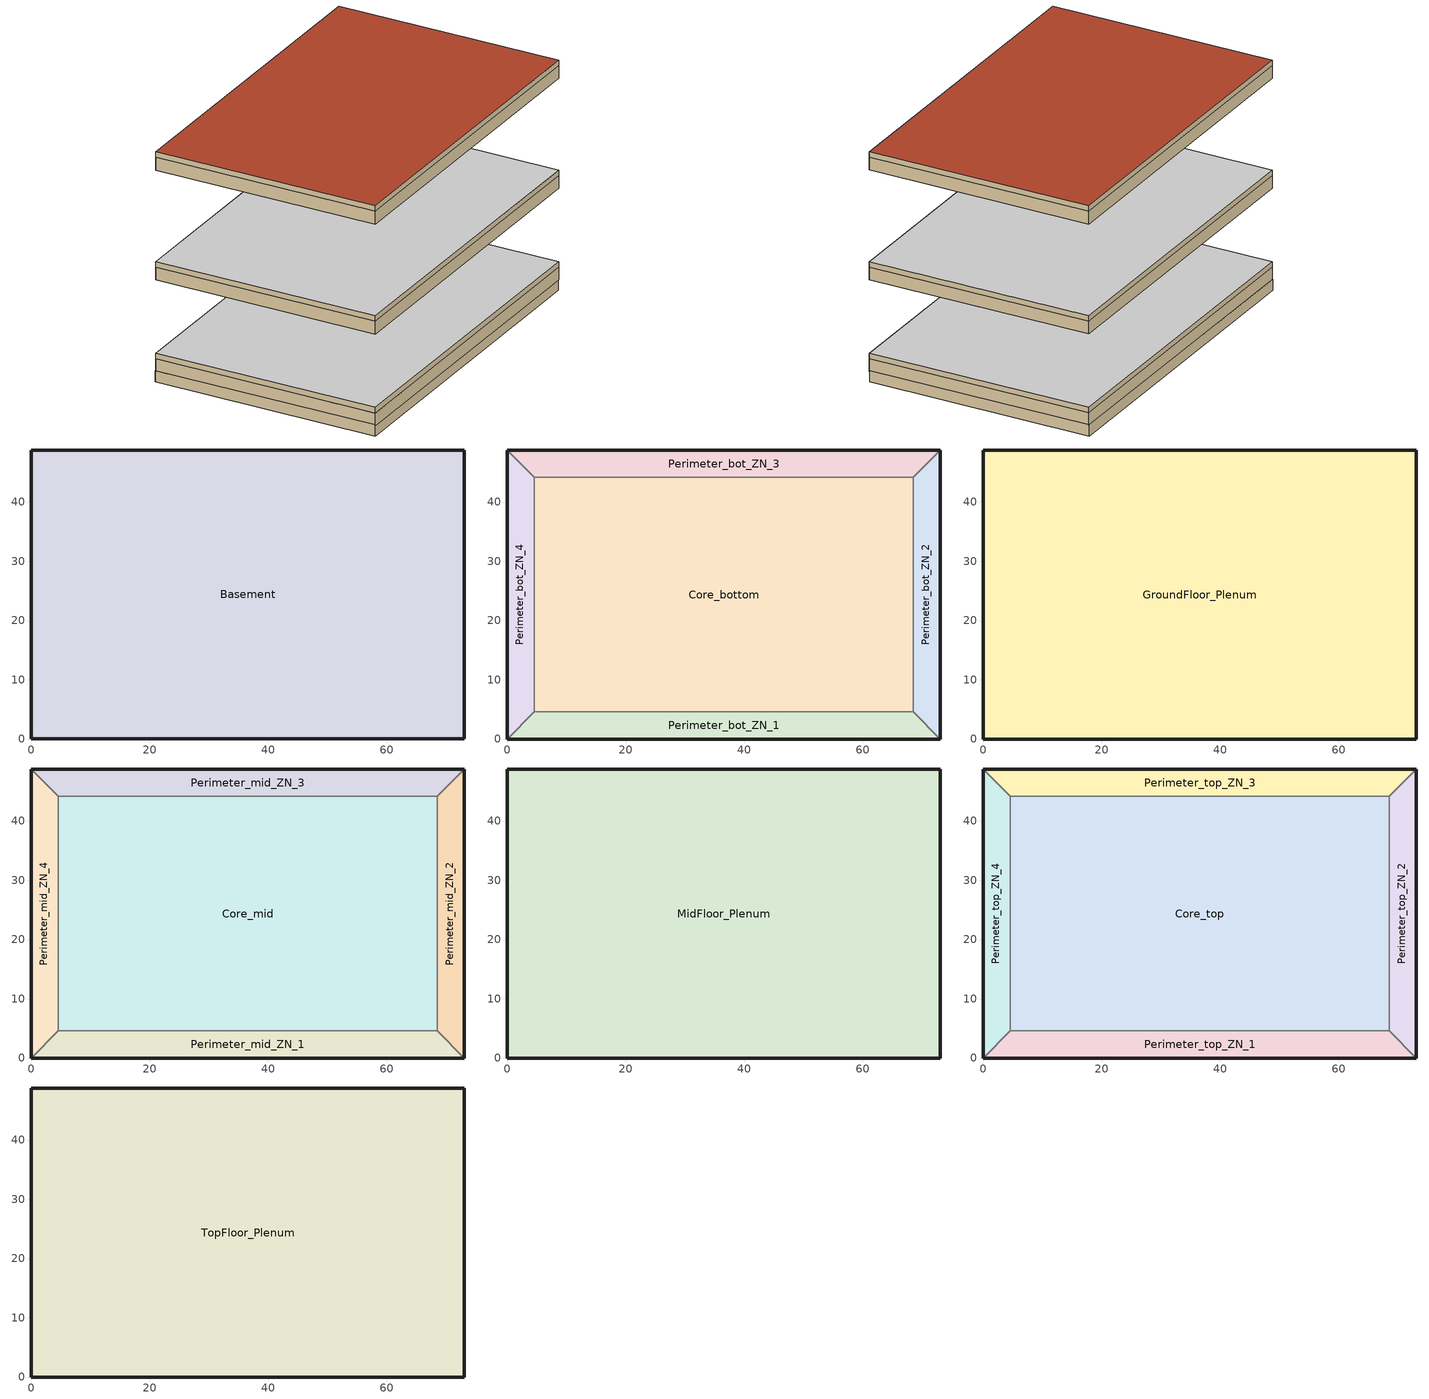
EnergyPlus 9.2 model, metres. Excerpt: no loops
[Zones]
Basement
 floor ground (ext-slab): 73.11,48.78 73.11,0.04 0,0.04 0,48.78 z-2.24
 wall ground (Underground Wall Non-res): 73.11,0.04 73.11,48.78 0,48.78 0,0.04 73.11,0.04 z-2.24:0.2
Core_bottom
 floor to Basement (INT-FLOOR-TOPSIDE): 68.53,44.16 68.53,4.57 4.57,4.57 4.57,44.16 z0
 wall to Perimeter_bot_ZN_2 (int-walls): 68.53,4.57 68.53,44.16 z0:2.74
 wall to Perimeter_bot_ZN_3 (int-walls): 68.53,44.16 4.57,44.16 z0:2.74
 wall to Perimeter_bot_ZN_1 (int-walls): 4.57,4.57 68.53,4.57 z0:2.74
 wall to Perimeter_bot_ZN_4 (int-walls): 4.57,44.16 4.57,4.57 z0:2.74
Perimeter_bot_ZN_1
 floor to Basement (INT-FLOOR-TOPSIDE): 68.53,4.57 73.11,0 0,0 4.57,4.57 z0
 wall outside (Mass Non-res Ext Wall): 0,0 73.11,0 z0:2.74
 wall to Perimeter_bot_ZN_2 (int-walls): 73.11,0 68.53,4.57 z0:2.74
 wall to Perimeter_bot_ZN_4 (int-walls): 4.57,4.57 0,0 z0:2.74
Perimeter_bot_ZN_2
 floor to Basement (INT-FLOOR-TOPSIDE): 68.53,44.16 73.11,48.74 73.11,0 68.53,4.57 z0
 wall outside (Mass Non-res Ext Wall): 73.11,0 73.11,48.74 z0:2.74
 wall to Perimeter_bot_ZN_3 (int-walls): 73.11,48.74 68.53,44.16 z0:2.74
Perimeter_bot_ZN_3
 floor to Basement (INT-FLOOR-TOPSIDE): 4.57,44.16 0,48.74 73.11,48.74 68.53,44.16 z0
 wall outside (Mass Non-res Ext Wall): 73.11,48.74 0,48.74 z0:2.74
 wall to Perimeter_bot_ZN_4 (int-walls): 0,48.74 4.57,44.16 z0:2.74
Perimeter_bot_ZN_4
 floor to Basement (INT-FLOOR-TOPSIDE): 4.57,4.57 0,0 0,48.74 4.57,44.16 z0
 wall outside (Mass Non-res Ext Wall): 0,48.74 0,0 z0:2.74
GroundFloor_Plenum
 floor to Perimeter_bot_ZN_1 (DropCeiling): 4.57,4.57 68.53,4.57 73.11,0 0,0 z2.74
 floor to Perimeter_bot_ZN_2 (DropCeiling): 73.11,48.74 73.11,0 68.53,4.57 68.53,44.16 z2.74
 floor to Perimeter_bot_ZN_3 (DropCeiling): 68.53,44.16 4.57,44.16 0,48.74 73.11,48.74 z2.74
 floor to Perimeter_bot_ZN_4 (DropCeiling): 4.57,44.16 4.57,4.57 0,0 0,48.74 z2.74
 floor to Core_bottom (DropCeiling): 68.53,4.57 4.57,4.57 4.57,44.16 68.53,44.16 z2.74
 wall outside (Mass Non-res Ext Wall): 73.11,0 73.11,48.74 0,48.74 0,0 73.11,0 z2.74:3.96
 ceiling adiabatic (INT-FLOOR-UNDERSIDE): 73.11,0 73.11,48.74 0,48.74 0,0 z3.96
Core_mid
 floor adiabatic (INT-FLOOR-TOPSIDE): 68.53,44.16 68.53,4.57 4.57,4.57 4.57,44.16 z19.82
 wall to Perimeter_mid_ZN_2 (int-walls): 68.53,4.57 68.53,44.16 z19.82:22.56
 wall to Perimeter_mid_ZN_3 (int-walls): 68.53,44.16 4.57,44.16 z19.82:22.56
 wall to Perimeter_mid_ZN_1 (int-walls): 4.57,4.57 68.53,4.57 z19.82:22.56
 wall to Perimeter_mid_ZN_4 (int-walls): 4.57,44.16 4.57,4.57 z19.82:22.56
Perimeter_mid_ZN_1
 floor adiabatic (INT-FLOOR-TOPSIDE): 68.53,4.57 73.11,0 0,0 4.57,4.57 z19.82
 wall outside (Mass Non-res Ext Wall): 0,0 73.11,0 z19.82:22.56
 wall to Perimeter_mid_ZN_2 (int-walls): 73.11,0 68.53,4.57 z19.82:22.56
 wall to Perimeter_mid_ZN_4 (int-walls): 4.57,4.57 0,0 z19.82:22.56
Perimeter_mid_ZN_2
 floor adiabatic (INT-FLOOR-TOPSIDE): 68.53,44.16 73.11,48.74 73.11,0 68.53,4.57 z19.82
 wall outside (Mass Non-res Ext Wall): 73.11,0 73.11,48.74 z19.82:22.56
 wall to Perimeter_mid_ZN_3 (int-walls): 73.11,48.74 68.53,44.16 z19.82:22.56
Perimeter_mid_ZN_3
 floor adiabatic (INT-FLOOR-TOPSIDE): 4.57,44.16 0,48.74 73.11,48.74 68.53,44.16 z19.82
 wall outside (Mass Non-res Ext Wall): 73.11,48.74 0,48.74 z19.82:22.56
 wall to Perimeter_mid_ZN_4 (int-walls): 0,48.74 4.57,44.16 z19.82:22.56
Perimeter_mid_ZN_4
 floor adiabatic (INT-FLOOR-TOPSIDE): 4.57,4.57 0,0 0,48.74 4.57,44.16 z19.82
 wall outside (Mass Non-res Ext Wall): 0,48.74 0,0 z19.82:22.56
MidFloor_Plenum
 floor to Perimeter_mid_ZN_1 (DropCeiling): 73.11,0 0,0 4.57,4.57 68.53,4.57 z22.56
 floor to Perimeter_mid_ZN_2 (DropCeiling): 73.11,0 68.53,4.57 68.53,44.16 73.11,48.74 z22.56
 floor to Perimeter_mid_ZN_3 (DropCeiling): 0,48.74 73.11,48.74 68.53,44.16 4.57,44.16 z22.56
 floor to Perimeter_mid_ZN_4 (DropCeiling): 0,0 0,48.74 4.57,44.16 4.57,4.57 z22.56
 floor to Core_mid (DropCeiling): 68.53,4.57 4.57,4.57 4.57,44.16 68.53,44.16 z22.56
 wall outside (Mass Non-res Ext Wall): 73.11,0 73.11,48.74 0,48.74 0,0 73.11,0 z22.56:23.78
 ceiling adiabatic (INT-FLOOR-UNDERSIDE): 73.11,48.74 0,48.74 0,0 73.11,0 z23.78
Core_top
 floor adiabatic (INT-FLOOR-TOPSIDE): 68.53,44.16 68.53,4.57 4.57,4.57 4.57,44.16 z43.6
 wall to Perimeter_top_ZN_2 (int-walls): 68.53,4.57 68.53,44.16 z43.6:46.34
 wall to Perimeter_top_ZN_3 (int-walls): 68.53,44.16 4.57,44.16 z43.6:46.34
 wall to Perimeter_top_ZN_1 (int-walls): 4.57,4.57 68.53,4.57 z43.6:46.34
 wall to Perimeter_top_ZN_4 (int-walls): 4.57,44.16 4.57,4.57 z43.6:46.34
Perimeter_top_ZN_1
 floor adiabatic (INT-FLOOR-TOPSIDE): 68.53,4.57 73.11,0 0,0 4.57,4.57 z43.6
 wall outside (Mass Non-res Ext Wall): 0,0 73.11,0 z43.6:46.34
 wall to Perimeter_top_ZN_2 (int-walls): 73.11,0 68.53,4.57 z43.6:46.34
 wall to Perimeter_top_ZN_4 (int-walls): 4.57,4.57 0,0 z43.6:46.34
Perimeter_top_ZN_2
 floor adiabatic (INT-FLOOR-TOPSIDE): 68.53,44.16 73.11,48.74 73.11,0 68.53,4.57 z43.6
 wall outside (Mass Non-res Ext Wall): 73.11,0 73.11,48.74 z43.6:46.34
 wall to Perimeter_top_ZN_3 (int-walls): 73.11,48.74 68.53,44.16 z43.6:46.34
Perimeter_top_ZN_3
 floor adiabatic (INT-FLOOR-TOPSIDE): 4.57,44.16 0,48.74 73.11,48.74 68.53,44.16 z43.6
 wall outside (Mass Non-res Ext Wall): 73.11,48.74 0,48.74 z43.6:46.34
 wall to Perimeter_top_ZN_4 (int-walls): 0,48.74 4.57,44.16 z43.6:46.34
Perimeter_top_ZN_4
 floor adiabatic (INT-FLOOR-TOPSIDE): 4.57,4.57 0,0 0,48.74 4.57,44.16 z43.6
 wall outside (Mass Non-res Ext Wall): 0,48.74 0,0 z43.6:46.34
TopFloor_Plenum
 floor to Perimeter_top_ZN_1 (DropCeiling): 73.11,0 0,0 4.57,4.57 68.53,4.57 z46.34
 floor to Perimeter_top_ZN_2 (DropCeiling): 73.11,0 68.53,4.57 68.53,44.16 73.11,48.74 z46.34
 floor to Perimeter_top_ZN_3 (DropCeiling): 0,48.74 73.11,48.74 68.53,44.16 4.57,44.16 z46.34
 floor to Perimeter_top_ZN_4 (DropCeiling): 0,0 0,48.74 4.57,44.16 4.57,4.57 z46.34
 floor to Core_top (DropCeiling): 4.57,44.16 68.53,44.16 68.53,4.57 4.57,4.57 z46.34
 wall outside (Mass Non-res Ext Wall): 73.11,0 73.11,48.74 0,48.74 0,0 73.11,0 z46.34:47.56
 roof outside (IEAD Non-res Roof): 73.11,0 73.11,48.74 0,48.74 0,0 z47.56
[Building]
Ref Bldg Large Office New2004_v1.3_5.0: North Axis=0; Terrain=City; Loads Convergence Tolerance Value=0.04; Temperature Convergence Tolerance Value=0.2; Solar Distribution=FullInteriorAndExterior; Maximum Number of Warmup Days=25; Minimum Number of Warmup Days=6
[Site:Location]
USA IL-CHICAGO-OHARE: Latitude=41.77; Longitude=-87.75; Time Zone=-6; Elevation=190
[SizingPeriod:DesignDay] Day of Month=21; Humidity Condition Type=Wetbulb; Barometric Pressure=99063; Rain Indicator=No; Snow Indicator=No; Daylight Saving Time Indicator=No; Solar Model Indicator=ASHRAEClearSky
Name | Month | Day Type | Maximum DryBulb Temperature | Daily DryBulb Temperature Range | Wetbulb or DewPoint at Maximum DryBulb | Wind Speed | Wind Direction | Sky Clearness
CHICAGO Ann Htg 99.6% Condns DB | 1 | WinterDesignDay | -20.6 | 0 | -20.6 | 4.9 | 270 | 0
CHICAGO Ann Clg .4% Condns WB=>MDB | 7 | SummerDesignDay | 31.2 | 10.7 | 25.5 | 5.3 | 230 | 1
[Site:GroundTemperature:BuildingSurface]
19.527, 19.502, 19.536, 19.598, 20.002, 21.64, 22.225, 22.375, 21.449, 20.121, 19.802, 19.633
[Site:WaterMainsTemperature]
Calculation Method=CORRELATION; Annual Average Outdoor Air Temperature=9.69; Maximum Difference In Monthly Average Outdoor Air Temperatures=28.1
[Material] Thermal Absorptance=0.9
Name | Roughness | Thickness | Conductivity | Density | Specific Heat | Solar Absorptance | Visible Absorptance
Mass NonRes Wall Insulation | MediumRough | 0.0495495 | 0.049 | 265 | 836.8 | 0.7 | 0.7
IEAD NonRes Roof Insulation | MediumRough | 0.127339 | 0.049 | 265 | 836.8 | 0.7 | 0.7
UGWall NonRes Insulation | MediumRough | 0.0001 | 0.049 | 265 | 836.8 | 0.7 | 0.7
Std Wood 6inch | MediumSmooth | 0.15 | 0.12 | 540 | 1210 | 0.7 | 0.7
1/2IN Gypsum | Smooth | 0.0127 | 0.16 | 784.9 | 830 | 0.92 | 0.92
1IN Stucco | Smooth | 0.0253 | 0.6918 | 1858 | 837 | 0.92 | 0.92
8IN CONCRETE HW | Rough | 0.2032 | 1.311 | 2240 | 836.8 | 0.7 | 0.7
HW CONCRETE; MAT-CC05 4 HW CONCRETE | Rough | 0.1016 | 1.311 | 2240 | 836.8 | 0.7 | 0.7
Roof Membrane | VeryRough | 0.0095 | 0.16 | 1121.29 | 1460 | 0.7 | 0.7
Metal Decking | MediumSmooth | 0.0015 | 45.006 | 7680 | 418.4 | 0.7 | 0.3
Std AC02 | MediumSmooth | 0.0127 | 0.057 | 288 | 1339 | 0.7 | 0.2
[Material:NoMass]
CP02 CARPET PAD: Roughness=VeryRough; Thermal Resistance=0.2165; Thermal Absorptance=0.9; Solar Absorptance=0.7; Visible Absorptance=0.8
[Construction]
Mass Non-res Ext Wall: 1IN Stucco, 8IN Concrete HW, Mass NonRes Wall Insulation, 1/2IN Gypsum
IEAD Non-res Roof: Roof Membrane, IEAD NonRes Roof Insulation, Metal Decking
ext-slab: HW CONCRETE, CP02 CARPET PAD
int-walls: 1/2IN Gypsum, 1/2IN Gypsum
INT-FLOOR-TOPSIDE: MAT-CC05 4 HW CONCRETE, CP02 CARPET PAD
INT-FLOOR-UNDERSIDE: CP02 CARPET PAD, MAT-CC05 4 HW CONCRETE
Underground Wall Non-res: 8IN Concrete HW, UGWall NonRes Insulation
DropCeiling: Std AC02
InteriorFurnishings: Std Wood 6inch
[Zone] Type=1; Floor Area=autocalculate
Name | Multiplier | Part of Total Floor Area
Basement; Core_bottom; Core_top; Perimeter_bot_ZN_1; Perimeter_bot_ZN_2; Perimeter_bot_ZN_3; Perimeter_bot_ZN_4; Perimeter_top_ZN_1; Perimeter_top_ZN_2; Perimeter_top_ZN_3; Perimeter_top_ZN_4 | 1 | Yes
Core_mid; Perimeter_mid_ZN_1; Perimeter_mid_ZN_2; Perimeter_mid_ZN_3; Perimeter_mid_ZN_4 | 10 | Yes
GroundFloor_Plenum; TopFloor_Plenum | 1 | No
MidFloor_Plenum | 10 | No
[InternalMass] Construction=InteriorFurnishings
Name | Zone or ZoneList | Surface Area
Basement Internal Mass | Basement | 7126.212
Core_bottom Internal Mass | Core_bottom | 5064.65
Core_mid Internal Mass | Core_mid | 5064.65
Core_top Internal Mass | Core_top | 5064.65
Perimeter_bot_ZN_1 Internal Mass | Perimeter_bot_ZN_1 | 626.8394
Perimeter_bot_ZN_2 Internal Mass | Perimeter_bot_ZN_2 | 403.9503
Perimeter_bot_ZN_3 Internal Mass | Perimeter_bot_ZN_3 | 626.8257
Perimeter_bot_ZN_4 Internal Mass | Perimeter_bot_ZN_4 | 403.9503
Perimeter_mid_ZN_1 Internal Mass | Perimeter_mid_ZN_1 | 626.8394
Perimeter_mid_ZN_2 Internal Mass | Perimeter_mid_ZN_2 | 403.9503
Perimeter_mid_ZN_3 Internal Mass | Perimeter_mid_ZN_3 | 626.8257
Perimeter_mid_ZN_4 Internal Mass | Perimeter_mid_ZN_4 | 403.9503
Perimeter_top_ZN_1 Internal Mass | Perimeter_top_ZN_1 | 626.8394
Perimeter_top_ZN_2 Internal Mass | Perimeter_top_ZN_2 | 403.9503
Perimeter_top_ZN_3 Internal Mass | Perimeter_top_ZN_3 | 626.8257
Perimeter_top_ZN_4 Internal Mass | Perimeter_top_ZN_4 | 403.9503
[People] Number of People Schedule=BLDG_OCC_SCH; Number of People Calculation Method=Area/Person; Fraction Radiant=0.3; Sensible Heat Fraction=AUTOCALCULATE; Activity Level Schedule=ACTIVITY_SCH; Enable ASHRAE 55 Comfort Warnings=No; Mean Radiant Temperature Calculation Type=ZoneAveraged; Work Efficiency Schedule=WORK_EFF_SCH; Clothing Insulation Calculation Method=CLOTHING_SCH; Clothing Insulation Calculation Method Schedule=AIR_VELO_SCH; Clothing Insulation Schedule=FANGER
Name | Zone or ZoneList | Zone Floor Area per Person
Basement People | Basement | 37.16
Core_bottom People | Core_bottom | 18.58
Core_mid People | Core_mid | 18.58
Core_top People | Core_top | 18.58
Perimeter_bot_ZN_1 People | Perimeter_bot_ZN_1 | 18.58
Perimeter_bot_ZN_2 People | Perimeter_bot_ZN_2 | 18.58
Perimeter_bot_ZN_3 People | Perimeter_bot_ZN_3 | 18.58
Perimeter_bot_ZN_4 People | Perimeter_bot_ZN_4 | 18.58
Perimeter_mid_ZN_1 People | Perimeter_mid_ZN_1 | 18.58
Perimeter_mid_ZN_2 People | Perimeter_mid_ZN_2 | 18.58
Perimeter_mid_ZN_3 People | Perimeter_mid_ZN_3 | 18.58
Perimeter_mid_ZN_4 People | Perimeter_mid_ZN_4 | 18.58
Perimeter_top_ZN_1 People | Perimeter_top_ZN_1 | 18.58
Perimeter_top_ZN_2 People | Perimeter_top_ZN_2 | 18.58
Perimeter_top_ZN_3 People | Perimeter_top_ZN_3 | 18.58
Perimeter_top_ZN_4 People | Perimeter_top_ZN_4 | 18.58
[Lights] Schedule=BLDG_LIGHT_SCH; Design Level Calculation Method=Watts/Area; Watts per Zone Floor Area=10.76; Return Air Fraction=0; Fraction Radiant=0.7; Fraction Visible=0.2; Fraction Replaceable=1; EndUse Subcategory=General; Return Air Fraction Calculated from Plenum Temperature=No
Name | Zone or ZoneList
Basement_Lights | Basement
Core_bottom_Lights | Core_bottom
Core_mid_Lights | Core_mid
Core_top_Lights | Core_top
Perimeter_bot_ZN_1_Lights | Perimeter_bot_ZN_1
Perimeter_bot_ZN_2_Lights | Perimeter_bot_ZN_2
Perimeter_bot_ZN_3_Lights | Perimeter_bot_ZN_3
Perimeter_bot_ZN_4_Lights | Perimeter_bot_ZN_4
Perimeter_mid_ZN_1_Lights | Perimeter_mid_ZN_1
Perimeter_mid_ZN_2_Lights | Perimeter_mid_ZN_2
Perimeter_mid_ZN_3_Lights | Perimeter_mid_ZN_3
Perimeter_mid_ZN_4_Lights | Perimeter_mid_ZN_4
Perimeter_top_ZN_1_Lights | Perimeter_top_ZN_1
Perimeter_top_ZN_2_Lights | Perimeter_top_ZN_2
Perimeter_top_ZN_3_Lights | Perimeter_top_ZN_3
Perimeter_top_ZN_4_Lights | Perimeter_top_ZN_4
[ElectricEquipment] Schedule=BLDG_EQUIP_SCH; Design Level Calculation Method=Watts/Area; Watts per Zone Floor Area=10.76; Fraction Latent=0; Fraction Radiant=0.5; Fraction Lost=0; EndUse Subcategory=General
Name | Zone or ZoneList
Basement_PlugMisc_Equip | Basement
Core_bottom_PlugMisc_Equip | Core_bottom
Core_mid_PlugMisc_Equip | Core_mid
Core_top_PlugMisc_Equip | Core_top
Perimeter_bot_ZN_1_PlugMisc_Equip | Perimeter_bot_ZN_1
Perimeter_bot_ZN_2_PlugMisc_Equip | Perimeter_bot_ZN_2
Perimeter_bot_ZN_3_PlugMisc_Equip | Perimeter_bot_ZN_3
Perimeter_bot_ZN_4_PlugMisc_Equip | Perimeter_bot_ZN_4
Perimeter_mid_ZN_1_PlugMisc_Equip | Perimeter_mid_ZN_1
Perimeter_mid_ZN_2_PlugMisc_Equip | Perimeter_mid_ZN_2
Perimeter_mid_ZN_3_PlugMisc_Equip | Perimeter_mid_ZN_3
Perimeter_mid_ZN_4_PlugMisc_Equip | Perimeter_mid_ZN_4
Perimeter_top_ZN_1_PlugMisc_Equip | Perimeter_top_ZN_1
Perimeter_top_ZN_2_PlugMisc_Equip | Perimeter_top_ZN_2
Perimeter_top_ZN_3_PlugMisc_Equip | Perimeter_top_ZN_3
Perimeter_top_ZN_4_PlugMisc_Equip | Perimeter_top_ZN_4
[ZoneInfiltration:DesignFlowRate] Schedule=INFIL_QUARTER_ON_SCH; Design Flow Rate Calculation Method=Flow/ExteriorArea; Flow per Exterior Surface Area=0.000302; Constant Term Coefficient=1; Temperature Term Coefficient=0; Velocity Term Coefficient=0; Velocity Squared Term Coefficient=0
Name | Zone or ZoneList
GroundFloor_Plenum_Infiltration | GroundFloor_Plenum
MidFloor_Plenum_Infiltration | MidFloor_Plenum
Perimeter_bot_ZN_1_Infiltration | Perimeter_bot_ZN_1
Perimeter_bot_ZN_2_Infiltration | Perimeter_bot_ZN_2
Perimeter_bot_ZN_3_Infiltration | Perimeter_bot_ZN_3
Perimeter_bot_ZN_4_Infiltration | Perimeter_bot_ZN_4
Perimeter_mid_ZN_1_Infiltration | Perimeter_mid_ZN_1
Perimeter_mid_ZN_2_Infiltration | Perimeter_mid_ZN_2
Perimeter_mid_ZN_3_Infiltration | Perimeter_mid_ZN_3
Perimeter_mid_ZN_4_Infiltration | Perimeter_mid_ZN_4
Perimeter_top_ZN_1_Infiltration | Perimeter_top_ZN_1
Perimeter_top_ZN_2_Infiltration | Perimeter_top_ZN_2
Perimeter_top_ZN_3_Infiltration | Perimeter_top_ZN_3
Perimeter_top_ZN_4_Infiltration | Perimeter_top_ZN_4
TopFloor_Plenum_Infiltration | TopFloor_Plenum
[Exterior:Lights]
Exterior Facade Lighting: Schedule=ALWAYS_ON; Design Level=51262; Control Option=AstronomicalClock; EndUse Subcategory=Exterior Facade Lighting
[Exterior:FuelEquipment]
Elevators: Fuel Use Type=Electricity; Schedule=BLDG_ELEVATORS; Design Level=244444; EndUse Subcategory=Elevators
[DesignSpecification:OutdoorAir] Outdoor Air Method=Flow/Person; Outdoor Air Flow per Person=0.0125
SZ DSOA Basement; SZ DSOA Core_bottom; SZ DSOA Core_mid; SZ DSOA Core_top; SZ DSOA Perimeter_bot_ZN_1; SZ DSOA Perimeter_bot_ZN_2; SZ DSOA Perimeter_bot_ZN_3; SZ DSOA Perimeter_bot_ZN_4; SZ DSOA Perimeter_mid_ZN_1; SZ DSOA Perimeter_mid_ZN_2; SZ DSOA Perimeter_mid_ZN_3; SZ DSOA Perimeter_mid_ZN_4; SZ DSOA Perimeter_top_ZN_1; SZ DSOA Perimeter_top_ZN_2; SZ DSOA Perimeter_top_ZN_3; SZ DSOA Perimeter_top_ZN_4
[Sizing:Zone] Zone Cooling Design Supply Air Temperature Input Method=SupplyAirTemperature; Zone Cooling Design Supply Air Temperature=12.8; Zone Heating Design Supply Air Temperature Input Method=SupplyAirTemperature; Zone Heating Design Supply Air Temperature=50; Zone Cooling Design Supply Air Humidity Ratio=0.0085; Zone Heating Design Supply Air Humidity Ratio=0.008; Cooling Design Air Flow Method=DesignDay; Heating Design Air Flow Method=DesignDay
Name | Design Specification Outdoor Air Object
Basement | SZ DSOA Basement
Core_bottom | SZ DSOA Core_bottom
Core_mid | SZ DSOA Core_mid
Core_top | SZ DSOA Core_top
Perimeter_bot_ZN_1 | SZ DSOA Perimeter_bot_ZN_1
Perimeter_bot_ZN_2 | SZ DSOA Perimeter_bot_ZN_2
Perimeter_bot_ZN_3 | SZ DSOA Perimeter_bot_ZN_3
Perimeter_bot_ZN_4 | SZ DSOA Perimeter_bot_ZN_4
Perimeter_mid_ZN_1 | SZ DSOA Perimeter_mid_ZN_1
Perimeter_mid_ZN_2 | SZ DSOA Perimeter_mid_ZN_2
Perimeter_mid_ZN_3 | SZ DSOA Perimeter_mid_ZN_3
Perimeter_mid_ZN_4 | SZ DSOA Perimeter_mid_ZN_4
Perimeter_top_ZN_1 | SZ DSOA Perimeter_top_ZN_1
Perimeter_top_ZN_2 | SZ DSOA Perimeter_top_ZN_2
Perimeter_top_ZN_3 | SZ DSOA Perimeter_top_ZN_3
Perimeter_top_ZN_4 | SZ DSOA Perimeter_top_ZN_4
[ZoneControl:Thermostat] Control Type Schedule=Dual Zone Control Type Sched
Name | Zone or ZoneList | Control 1
Basement Thermostat | Basement | Basement DualSPSched
Core_bottom Thermostat | Core_bottom | Core_bottom DualSPSched
Core_mid Thermostat | Core_mid | Core_mid DualSPSched
Core_top Thermostat | Core_top | Core_top DualSPSched
Perimeter_bot_ZN_1 Thermostat | Perimeter_bot_ZN_1 | Perimeter_bot_ZN_1 DualSPSched
Perimeter_bot_ZN_2 Thermostat | Perimeter_bot_ZN_2 | Perimeter_bot_ZN_2 DualSPSched
Perimeter_bot_ZN_3 Thermostat | Perimeter_bot_ZN_3 | Perimeter_bot_ZN_3 DualSPSched
Perimeter_bot_ZN_4 Thermostat | Perimeter_bot_ZN_4 | Perimeter_bot_ZN_4 DualSPSched
Perimeter_mid_ZN_1 Thermostat | Perimeter_mid_ZN_1 | Perimeter_mid_ZN_1 DualSPSched
Perimeter_mid_ZN_2 Thermostat | Perimeter_mid_ZN_2 | Perimeter_mid_ZN_2 DualSPSched
Perimeter_mid_ZN_3 Thermostat | Perimeter_mid_ZN_3 | Perimeter_mid_ZN_3 DualSPSched
Perimeter_mid_ZN_4 Thermostat | Perimeter_mid_ZN_4 | Perimeter_mid_ZN_4 DualSPSched
Perimeter_top_ZN_1 Thermostat | Perimeter_top_ZN_1 | Perimeter_top_ZN_1 DualSPSched
Perimeter_top_ZN_2 Thermostat | Perimeter_top_ZN_2 | Perimeter_top_ZN_2 DualSPSched
Perimeter_top_ZN_3 Thermostat | Perimeter_top_ZN_3 | Perimeter_top_ZN_3 DualSPSched
Perimeter_top_ZN_4 Thermostat | Perimeter_top_ZN_4 | Perimeter_top_ZN_4 DualSPSched
[ThermostatSetpoint:DualSetpoint] Heating Setpoint Temperature Schedule=HTGSETP_SCH; Cooling Setpoint Temperature Schedule=CLGSETP_SCH
Basement DualSPSched; Core_bottom DualSPSched; Core_mid DualSPSched; Core_top DualSPSched; Perimeter_bot_ZN_1 DualSPSched; Perimeter_bot_ZN_2 DualSPSched; Perimeter_bot_ZN_3 DualSPSched; Perimeter_bot_ZN_4 DualSPSched; Perimeter_mid_ZN_1 DualSPSched; Perimeter_mid_ZN_2 DualSPSched; Perimeter_mid_ZN_3 DualSPSched; Perimeter_mid_ZN_4 DualSPSched; Perimeter_top_ZN_1 DualSPSched; Perimeter_top_ZN_2 DualSPSched; Perimeter_top_ZN_3 DualSPSched; Perimeter_top_ZN_4 DualSPSched
[AirLoopHVAC:ReturnPlenum]
Name | Zone
VAV_2 Return Plenum | MidFloor_Plenum
VAV_1 Return Plenum | GroundFloor_Plenum
VAV_3 Return Plenum | TopFloor_Plenum
[AvailabilityManager:NightCycle] Applicability Schedule=ALWAYS_ON; Fan Schedule=HVACOperationSchd; Control Type=CycleOnAny; Thermostat Tolerance=1; Cycling Run Time Control Type=1800
VAV_1 Availability Manager; VAV_2 Availability Manager; VAV_3 Availability Manager; VAV_5 Availability Manager
[UtilityCost:Tariff]
Name | Output Meter | Conversion Factor Choice | Demand Window Length | Monthly Charge or Variable | Group
PSI_LLF_LowLoadFactorService | Electricity:Facility | kWh | HalfHour | 15 | Comm Elect
PSI_CS_CommercialElectricService | Electricity:Facility | kWh |  | 9.4 | Comm Elect
IN_EIAMonthlyRateGas | Gas:Facility | MCF |  | 0 | Comm Gas
[UtilityCost:Qualify] Variable=TotalDemand; Threshold Value or Variable=75; Season=Annual; Threshold Test=Count
Name | Utility Cost Qualify | Tariff | Qualify Type | Number of Months
 | MinDemand75kw | PSI_LLF_LowLoadFactorService | Minimum | 12
 | MaxDemand75kw | PSI_CS_CommercialElectricService | Maximum | 1
[UtilityCost:Charge:Simple] Season=Annual
Name | Utility Cost Charge Simple | Tariff | Source Variable | Category Variable | Cost per Unit Value or Variable
 | FuelCostAdjustEnergyCharge | PSI_LLF_LowLoadFactorService | totalEnergy | EnergyCharges | 0.002028
 | QualPollutionControlAdjustEnergyCharge | PSI_LLF_LowLoadFactorService | totalEnergy | EnergyCharges | 0.000536
 | SoxNoxRiderAdjustEnergyCharge | PSI_LLF_LowLoadFactorService | totalEnergy | EnergyCharges | 0.001127
 | DSMRiderAdjustEnergyCharge | PSI_LLF_LowLoadFactorService | totalEnergy | EnergyCharges | -0.00037
 | PurchPowerTrackerAdjustEnergyCharge | PSI_LLF_LowLoadFactorService | totalEnergy | EnergyCharges | -3.1e-05
 | MidwestISOAdjustEnergyCharge | PSI_LLF_LowLoadFactorService | totalEnergy | EnergyCharges | -0.000216
 | CleanCoalRiderEnergyCharge | PSI_LLF_LowLoadFactorService | totalEnergy | EnergyCharges | 0.000833
 | TaxofeightPercent | PSI_LLF_LowLoadFactorService | SubTotal | Taxes | 0.08
 | FuelCostAdjustEnergyCharge | PSI_CS_CommercialElectricService | totalEnergy | EnergyCharges | 0.002028
 | QualPollutionControlAdjustEnergyCharge | PSI_CS_CommercialElectricService | totalEnergy | EnergyCharges | 0.000536
 | SoxNoxRiderAdjustEnergyCharge | PSI_CS_CommercialElectricService | totalEnergy | EnergyCharges | 0.001127
 | DSMRiderAdjustEnergyCharge | PSI_CS_CommercialElectricService | totalEnergy | EnergyCharges | 0.000021
 | PurchPowerTrackerAdjustEnergyCharge | PSI_CS_CommercialElectricService | totalEnergy | EnergyCharges | 0.000034
 | MidwestISOAdjustEnergyCharge | PSI_CS_CommercialElectricService | totalEnergy | EnergyCharges | -0.000203
 | CleanCoalRiderEnergyCharge | PSI_CS_CommercialElectricService | totalEnergy | EnergyCharges | 0.000807
 | TaxofeightPercent | PSI_CS_CommercialElectricService | SubTotal | Taxes | 0.08
 | MonthlyRateGasCharge | IN_EIAMonthlyRateGas | totalEnergy | EnergyCharges | IN_MonthlyGasRates
 | TaxofEightPercent | IN_EIAMonthlyRateGas | SubTotal | Taxes | 0.08
[UtilityCost:Charge:Block] Source Variable=totalEnergy; Season=Annual; Category Variable=EnergyCharges
Name | Utility Cost Charge Block | Tariff | Block Size 1 Value or Variable | Block 1 Cost per Unit Value or Variable | Block Size 2 Value or Variable | Block 2 Cost per Unit Value or Variable | Block Size 3 Value or Variable | Block 3 Cost per Unit Value or Variable | Block Size 4 Value or Variable | Block 4 Cost per Unit Value or Variable | Block Size Multiplier Value or Variable
 | AnnualEnergyCharge | PSI_LLF_LowLoadFactorService | 300 | 0.108222 | 700 | 0.087021 | 1500 | 0.07842 | remaining | 0.05832
 | AnnualDemandBaseCharge | PSI_LLF_LowLoadFactorService | 190 | 0 | 110 | 0.051773 | remaining | 0.046965 |  |  | TotalDemand
 | AnnualEnergyCharge | PSI_CS_CommercialElectricService | 300 | 0.082409 | 700 | 0.072873 | 1500 | 0.061696 | remaining | 0.041179
[UtilityCost:Variable]
IN_MonthlyGasRates: Tariff=IN_EIAMonthlyRateGas; Variable Type=Currency; January Value=8.22; February Value=7.51; March Value=8.97; April Value=9.01; May Value=9.16; June Value=10.44; July Value=10.32; August Value=10.13; September Value=9.2; October Value=8.18; November Value=7.83; December Value=7.63
[Schedule:Compact]
ALWAYS_ON: Through: 12/31, For: AllDays, Until: 24:00, 1
BLDG_ELEVATORS: Through: 12/31, For: AllDays, Until: 04:00, 0.05, Until: 05:00, 0.1, Until: 06:00, 0.2, Until: 07:00, 0.4, Until: 09:00, 0.5, Until: 10:00, 0.35, Until: 16:00, 0.15, Until: 17:00, 0.35, Until: 19:00, 0.5, Until: 21:00, 0.4, Until: 22:00, 0.3, Until: 23:00, 0.2, Until: 24:00, 0.1
INFIL_QUARTER_ON_SCH: Through: 12/31, For: Weekdays SummerDesignDay, Until: 06:00, 1, Until: 22:00, 0.25, Until: 24:00, 1, For: Saturday WinterDesignDay, Until: 06:00, 1, Until: 18:00, 0.25, Until: 24:00, 1, For: Sunday Holidays AllOtherDays, Until: 24:00, 1
BLDG_OCC_SCH: Through: 12/31, For: SummerDesignDay, Until: 06:00, 0, Until: 22:00, 1, Until: 24:00, 0.05, For: Weekdays, Until: 06:00, 0, Until: 07:00, 0.1, Until: 08:00, 0.2, Until: 12:00, 0.95, Until: 13:00, 0.5, Until: 17:00, 0.95, Until: 18:00, 0.7, Until: 20:00, 0.4, Until: 22:00, 0.1, Until: 24:00, 0.05, For: Saturday, Until: 06:00, 0, Until: 08:00, 0.1, Until: 14:00, 0.5, Until: 17:00, 0.1, Until: 24:00, 0, For: AllOtherDays, Until: 24:00, 0
BLDG_LIGHT_SCH: Through: 12/31, For: Weekdays, Until: 05:00, 0.05, Until: 07:00, 0.1, Until: 08:00, 0.3, Until: 17:00, 0.9, Until: 18:00, 0.7, Until: 20:00, 0.5, Until: 22:00, 0.3, Until: 23:00, 0.1, Until: 24:00, 0.05, For: Saturday, Until: 06:00, 0.05, Until: 08:00, 0.1, Until: 14:00, 0.5, Until: 17:00, 0.15, Until: 24:00, 0.05, For: SummerDesignDay, Until: 24:00, 1, For: WinterDesignDay, Until: 24:00, 0, For: AllOtherDays, Until: 24:00, 0.05
BLDG_EQUIP_SCH: Through: 12/31, For: Weekdays, Until: 08:00, 0.4, Until: 12:00, 0.9, Until: 13:00, 0.8, Until: 17:00, 0.9, Until: 18:00, 0.8, Until: 20:00, 0.6, Until: 22:00, 0.5, Until: 24:00, 0.4, For: Saturday, Until: 06:00, 0.3, Until: 08:00, 0.4, Until: 14:00, 0.5, Until: 17:00, 0.35, Until: 24:00, 0.3, For: SummerDesignDay, Until: 24:00, 1, For: WinterDesignDay, Until: 24:00, 0, For: AllOtherDays, Until: 24:00, 0.3
ACTIVITY_SCH: Through: 12/31, For: AllDays, Until: 24:00, 120
WORK_EFF_SCH: Through: 12/31, For: AllDays, Until: 24:00, 0
AIR_VELO_SCH: Through: 12/31, For: AllDays, Until: 24:00, 0.2
CLOTHING_SCH: Through: 04/30, For: AllDays, Until: 24:00, 1, Through: 09/30, For: AllDays, Until: 24:00, 0.5, Through: 12/31, For: AllDays, Until: 24:00, 1
CLGSETP_SCH: Through: 12/31, For: Weekdays SummerDesignDay, Until: 06:00, 26.7, Until: 22:00, 24, Until: 24:00, 26.7, For: Saturday, Until: 06:00, 26.7, Until: 18:00, 24, Until: 24:00, 26.7, For WinterDesignDay, Until: 24:00, 26.7, For: AllOtherDays, Until: 24:00, 26.7
HTGSETP_SCH: Through: 12/31, For: Weekdays, Until: 06:00, 15.6, Until: 22:00, 21, Until: 24:00, 15.6, For SummerDesignDay, Until: 24:00, 15.6, For: Saturday, Until: 06:00, 15.6, Until: 18:00, 21, Until: 24:00, 15.6, For: WinterDesignDay, Until: 24:00, 21, For: AllOtherDays, Until: 24:00, 15.6
Dual Zone Control Type Sched: Through: 12/31, For: AllDays, Until: 24:00, 4
HVACOperationSchd: Through: 12/31, For: Weekdays SummerDesignDay, Until: 06:00, 0, Until: 22:00, 1, Until: 24:00, 0, For: Saturday WinterDesignDay, Until: 06:00, 0, Until: 18:00, 1, Until: 24:00, 0, For: AllOtherDays, Until: 24:00, 0
